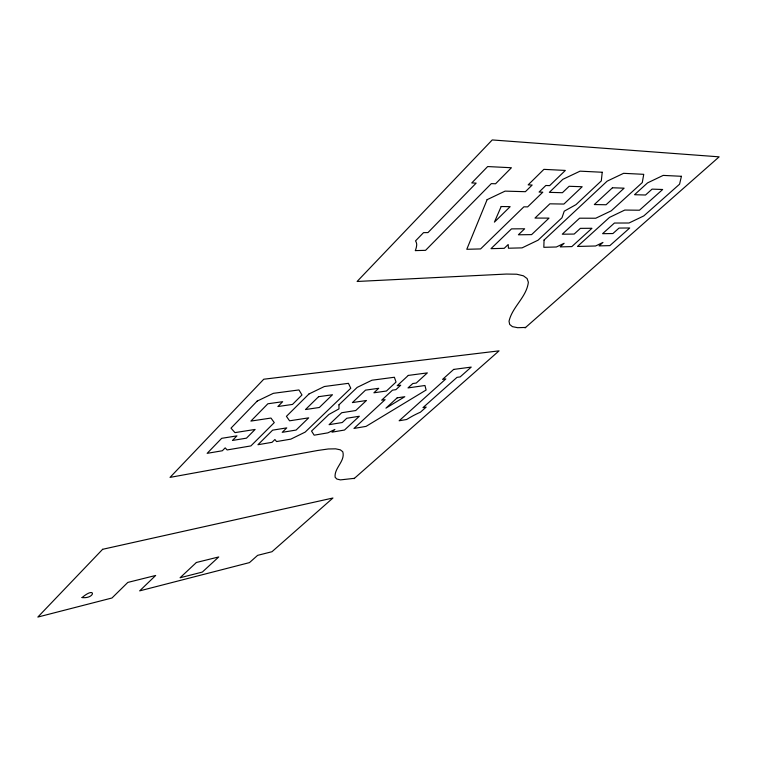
<?xml version="1.0" encoding="UTF-8"?>
<svg xmlns="http://www.w3.org/2000/svg" width="757" height="757" viewBox="0 0 757 757"><rect width="100%" height="100%" fill="white"/><g stroke="black" fill="none" stroke-linecap="round" stroke-linejoin="round"><path stroke-width="1.14" d="M354.011 478.698L499.043 350.86L263.767 379.219L170.032 477.383L317.656 450.481L328.254 448.977L335.635 448.835L340.319 449.828L342.77 451.749C345.542 461.136 333.998 467.987 335.133 477.279L336.846 479.03L340.404 479.891L354.427 478.329M525.065 327.923L719.15 156.841L492.23 139.941L357.096 281.472L506.433 274.053L516.719 274.223L523.409 275.813L527.109 278.557L528.358 282.257C526.598 297.208 512.224 306.831 509.026 321.271L509.688 324.45L512.432 326.646L517.618 327.696L525.604 327.44M415.404 250.605L425.557 250.34L491.312 183.629L495.57 183.771L511.42 167.742L487.659 166.559L471.753 182.957L476.162 183.109L427.979 232.588L423.542 232.636L415.517 240.915A43.509 17.051 -30.2 0 1 416.71 244.577A33.251 13.011 -30.4 0 1 416.681 245.126A61.932 24.442 -29.9 0 1 415.328 250.633M338.975 404.815L338.966 408.884L328.869 414.476L311.543 431.064L314.155 435.18L327.866 432.853L334.868 429.456L331.982 432.162L344.511 430.033L359.32 416.246L346.791 418.261L342.24 422.529L329.096 424.677L341.71 412.726L355.733 410.54L366.445 400.5L352.402 402.582L365.536 390.129L378.708 388.294L373.901 392.798L386.448 391.009L396.043 382.067L394.388 377.251L371.942 380.222L357.2 387.376L338.975 404.815M544.046 240.073L543.829 247.312L556.376 246.99L564.116 243.29L560.199 246.896L571.838 246.593L591.965 228.273L580.392 228.359L574.175 234.055L562.262 234.216L579.578 218.196L595.75 218.234L611.24 210.834L642.286 182.569L643.734 174.328L623.598 173.325L607.161 181.141L544.046 240.073M82.049 597.576C95.496 599.052 96.271 585.539 82.049 597.576M602.231 172.255L601.304 180.895L575.982 204.645L564.239 211.175L561.987 217.77L538.085 240.177L522.075 247.87L508.439 248.22L508.193 244.53L504.219 248.324L491 248.665L511.495 228.879L524.667 228.784L518.375 234.793L531.594 234.623L549.043 218.111L534.972 218.073L549.875 203.822L563.899 204.059L582.19 186.733L569.132 186.288L562.413 192.713L549.345 192.354L562.839 179.324L580.061 171.158L602.231 172.255M681.423 176.296L679.578 184.188L643.791 215.915L629.02 223.003L614.41 223.041L602.581 233.686L612.905 233.544L619.037 228.065L629.739 227.98L609.858 245.618L599.08 245.893L602.96 242.429L595.589 245.987L577.459 246.451L609.489 217.41L624.78 210.058L639.466 210.219L662.678 189.487L652.07 189.127L645.532 195.013L634.527 194.71L647.557 182.882L663.198 175.397L681.423 176.296M487.111 199.668L466.785 249.29L480.6 248.93L523.882 206.831L527.657 206.879L542.826 192.174L539.069 192.07L545.825 185.493L549.667 185.626L565.347 170.429L543.895 169.36L528.14 184.888L532.171 185.03L525.386 191.691L505.08 191.124L487.111 199.668M501.172 206.529L494.416 222.123L510.161 206.652L501.172 206.529M102.64 549.298L37.85 617.059L111.979 597.992L127.819 582.417L155.668 575.471L139.667 590.867L249.46 562.612L257.626 555.354L271.971 551.721L332.948 498.011L102.64 549.298M257.181 401.087L230.999 428.14L234.963 432.625L255.109 429.446L246.479 438.161L232.446 440.46L236.932 435.881L221.678 438.322L207.153 453.339L222.34 450.756L225.179 447.87L227.128 449.942L250.908 445.911L274.271 422.614L270.978 418.053L250.898 421.081L267.864 403.774L282.654 401.702L277.895 406.518L292.495 404.427L301.977 394.974L298.958 389.94L273.343 393.328L257.181 401.087M308.998 393.952L286.43 416.341L289.571 420.816L308.676 417.855L296.101 430.061L282.229 432.323L286.752 427.885L272.624 430.156L257.948 444.719L272.037 442.325L274.905 439.514L276.532 441.568L290.839 439.136L305.147 432.124L350.775 388.246L348.438 383.326L324.393 386.505L308.998 393.952M318.593 396.687L305.497 409.537L319.35 407.484L332.465 394.747L318.593 396.687M196.394 562.479L180.081 577.752L202.327 572.074L218.735 556.953L196.394 562.479M408.316 375.415L397.207 385.71L400.708 385.218L395.911 389.656L392.495 390.148L381.67 400.169L385.095 399.658L353.973 428.434L366.057 426.38L426.106 390.025L424.951 385.502L408.004 387.925L412.802 383.525L416.255 383.042L427.345 372.898L408.316 375.415M612.441 187.774L594.302 204.56L606.064 204.75L624.128 188.171L612.441 187.774M397.179 397.841L385.938 408.155L404.806 396.706L397.179 397.841M453.661 369.416L442.58 379.371L445.826 378.916L399.138 420.769L406.66 419.492A42.752 11.686 -29 0 1 413.587 415.479A23.363 6.482 -29 0 1 414.353 415.101A30.412 8.393 -29 0 1 420.428 412.196L426.172 407.096L423.002 407.607L457.001 377.355L460.161 376.91L471.223 367.098L453.661 369.416"/></g></svg>
